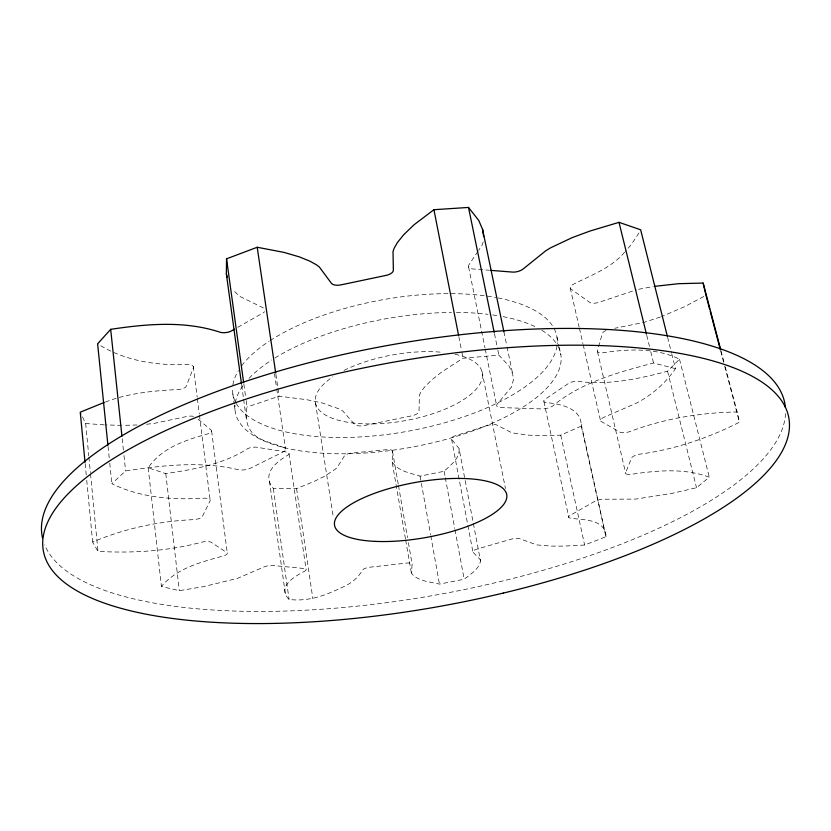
<?xml version="1.0" encoding="UTF-8"?>
<svg xmlns="http://www.w3.org/2000/svg" width="831" height="831" viewBox="0 0 831 831"><rect width="100%" height="100%" fill="white"/><g stroke="black" fill="none" stroke-linecap="round" stroke-linejoin="round"><path stroke-width="0.62" stroke-dasharray="4.16 3.12" d="M606.017 330.458A7.656 3.044 -13.6 0 0 602.257 333.917L597.489 350.204A7.469 2.909 -13.4 0 0 602.693 352.791C628.246 348.968 655.638 347.493 679.519 359.21L667.563 371.208C638.208 379.019 607.804 385.522 577.275 381.284A7.126 2.67 -12.7 0 0 567.646 384.026L545.759 398.807A6.98 2.576 -12.3 0 0 545.676 402.536C559.627 403.876 581.596 407.626 581.295 426.106L560.748 435.164L540.545 435.631L528.319 435.122L513.807 433.128L510.805 432.265L496.73 424.973A6.773 2.451 -11.3 0 0 487.683 425.514L456.261 435.475A6.721 2.42 -10.8 0 0 451.576 439.267L459.055 448.511L480.526 561.06C478.791 569.464 470.439 574.283 464.176 579.238L439.454 584.11C430.011 581.752 417.983 581.357 411.418 573.297L412.134 564.228A6.887 1.994 -9.8 0 0 405.507 563.2L371.125 567.064A6.928 2.015 -9.4 0 0 362.742 569.796C357.901 578.272 350.318 584.131 341.354 587.694C324.942 595.723 307.678 601.789 289.084 599.442C276.318 586.489 295.296 576.07 305.164 570.949A7.105 2.098 -8.6 0 0 302.692 568.383L274.033 565.589A7.23 2.171 -8.3 0 0 263.874 566.991L237.354 578.418L203.418 586.655L179.299 590.685L161.401 586.457C176.91 568.082 201.362 561.964 223.497 555.908A7.572 2.348 -7.7 0 0 226.354 552.335L211.77 542.674A7.759 2.462 -7.4 0 0 202.286 542.041C168.309 551.182 133.002 553.301 97.996 551.4L92.625 542.041C124.806 528.443 159.282 521.047 194.174 519.614A8.175 2.732 -7.2 0 0 202.608 516.041L209.879 501.176A8.372 2.867 -7.2 0 0 204.447 498.153C173.014 500.127 140.501 497.8 111.832 483.684L125.606 470.959C163.094 465.215 201.673 460.862 239.079 469.879A8.726 3.147 -7.7 0 0 251.149 467.811L282.166 452.49A8.85 3.262 -8.2 0 0 283.838 447.68C271.841 442.071 255.252 441.147 248.885 427.622C244.023 418.263 248.521 407.876 245.799 398.122M480.526 561.06L480.245 559.668L472.943 552.179A6.918 2.005 -10.7 0 1 477.867 548.844L510.359 539.423A6.97 2.036 -11 0 1 519.635 538.665L536.774 544.918L551.514 546.112L563.979 546.112L584.619 545.032L605.976 536.753L581.264 424.371M405.435 538.768L392.159 462.067L392.512 451.254A6.7 2.4 -9.8 0 0 385.989 449.758L352.489 453.009A6.731 2.42 -9.3 0 0 344.387 455.939L337.147 467.489L335.142 469.359L324.09 476.506L314.014 481.492L296.574 488.607L273.316 488.472C261.318 473.888 275.809 462.192 288.118 455.024A6.897 2.524 -8.3 0 0 285.625 451.856L257.548 447.39A7.022 2.597 -7.8 0 0 247.669 448.657C223.144 464.425 194.08 469.39 165.785 473.587L148.209 467.822C161.64 447.722 185.874 439.942 207.947 433.844A7.344 2.815 -7 0 0 210.638 429.7L197.124 418.419M483.175 241.946L482.115 245.187L478.656 250.339M638.956 232.992L631.196 244.73L625.421 251.315M477.96 251.367L468.964 264.767A8.601 3.937 -12.1 0 0 474.002 269.057L489.48 270.272M671.697 353.642L675.468 368.652C665.558 383.184 651.888 395.047 636.317 403.191L604.303 417.1A8.507 2.971 -12.9 0 0 601.789 421.805L619.396 431.86A8.32 2.825 -13 0 0 629.534 431.715C663.917 418.647 700.46 412.602 737.139 411.968L739.455 422.221C708.022 438.207 674.294 449.509 639.278 454.245A7.905 2.555 -12.9 0 0 631.373 458.421L625.785 472.34A7.708 2.431 -12.7 0 0 630.999 474.345C656.874 470.523 684.204 467.811 709.3 477.202L696.523 487.714L671.999 493.385L635.715 499.099L603.753 499.223A7.334 2.223 -12.1 0 0 593.791 501.851L570.804 515.033A7.188 2.15 -11.8 0 0 570.565 518.17C582.469 520.071 604.033 518.627 606.007 535.299M624.59 252.25C611.304 267.914 591.568 275.051 573.785 284.077A8.217 3.521 -13.6 0 0 571.562 289.52L589.231 302.058A8.04 3.366 -13.8 0 0 599.12 302.266L636.338 289.853M392.159 462.067C398.039 471.26 410.4 473.068 420.07 476.142L444.118 471.291C450.402 465.246 460.166 458.317 459.055 448.511M675.468 368.652L653.54 363.002C618.16 372.371 581.461 382.094 552.698 406.037A8.819 3.231 -12.2 0 1 540.628 408.894L502.236 407.616A8.923 3.324 -11.6 0 1 497.208 404.126L511.501 386.997L513.454 379.642L512.592 373.493L508.977 365.983L498.891 355.159L463.064 358.234L441.905 371.831L430.863 380.712L424.122 387.61L420.642 392.461L419.354 395.307L419.053 411.345A9.016 3.417 -10.2 0 1 410.182 416.154L365.775 425.233A9.006 3.407 -9.5 0 1 354.744 424.485L342.777 411.013L339.609 409.091L322.438 403.014L306.691 399.68L279.091 396.179L247.036 407.065M703.795 296.501L684.723 306.618L661.59 316.559M237.791 327.31L261.942 313.547A8.539 3.864 -7.6 0 0 264.58 311.667M660.396 317.026L643.61 322.459L614.784 328.276M105.371 402.048C128.68 393.021 153.652 390.726 178.405 389.531A7.905 3.251 -6.4 0 0 186.518 385.626L193.187 368.289A8.092 3.407 -6.5 0 0 187.816 364.497C156.571 365.837 124.39 360.914 97.622 343.826M638.655 289.261L653.228 286.56M146.578 424.277L154.41 423.332L186.913 416.487A7.521 2.94 -6.7 0 1 194.184 416.497M137.053 424.984L122.936 425.358M121.679 425.347L105.475 424.932M104.249 424.849L85.666 423.53L80.794 413.319M263.417 307.937L239.567 296.293L232.69 289.604M720.965 350.64L723.936 361.901M725.255 366.907L737.139 411.968M720.747 351.264L724.362 364.965M724.684 366.201L739.455 422.221M679.519 359.21L709.3 477.202M667.625 337.376L671.386 352.396M667.563 371.208L696.523 487.714M646.757 335.371L649.53 346.672M650.766 351.7L653.54 363.002M597.52 351.742L625.743 473.639M570.232 288.014L579.155 327.154M579.446 328.411L582.905 343.556M583.196 344.823L600.481 420.569M581.295 426.106L605.976 536.753M556.978 337.199L558.91 345.925M559.19 347.161L560.852 354.64M560.748 435.164L584.619 545.032M543.941 401.685L568.82 517.505M503.908 331.787L506.796 345.686M507.066 346.953L512.592 373.493M494.476 333.698L497.592 348.843M497.852 350.111L498.891 355.159M468.591 266.896L484.972 347.805M485.221 349.072L496.741 405.954M482.032 371.613L505.456 488.524M458.837 336.648L461.569 350.609M461.818 351.887L463.064 358.234M451.576 439.267L467.656 524.268M467.895 525.535L472.943 552.179M444.118 471.291L445.063 476.371M445.291 477.638L454.734 528.433M454.973 529.711L464.176 579.238M420.07 476.142L430.562 534.572M430.79 535.839L439.454 584.11M392.512 451.254L398.246 484.265M398.465 485.533L407.502 537.574M408.385 542.653L412.134 564.228M405.663 540.046L411.418 573.297M315.489 403.004L333.428 517.993M296.574 488.607L312.861 598.756M289.043 453.643L306.14 569.754M275.892 374.355L277.772 387.194M277.959 388.472L279.091 396.179M274.49 373.576L276.557 387.651M276.744 388.929L285.552 449.041M273.316 488.472L289.084 599.442M269.431 481.139L285.303 593.438M243.847 384.067L245.623 396.844M241.696 385.366L243.462 398.174M243.639 399.451L246.464 419.946M232.857 393.925L234.217 404.053M234.394 405.32L235.246 411.646M211.604 431.009L227.31 553.415M193.322 366.502L197.186 397.228M197.352 398.506L199.284 413.869M199.45 415.157L210.077 499.66M165.785 473.587L179.299 590.685M148.209 467.822L161.401 586.457M122.209 438.768L123.435 450.36M123.975 455.513L125.606 470.959M108.051 446.476L109.225 458.016M109.744 463.147L111.832 483.684M85.666 423.53L88.782 455.814M88.907 457.112L90.402 472.61M90.527 473.899L97.996 551.4M85.157 463.615L86.258 475.187M86.746 480.328L92.625 542.041M554.173 328.723A164.528 66.937 -10.1 0 1 557.237 343.816M556.967 346.049A164.528 66.937 -10.1 0 1 405.466 431.673A164.528 66.937 -10.1 0 1 235.609 402.308M235.121 401.29A164.528 66.937 -10.1 0 1 232.607 387.236M232.877 384.94A164.528 66.937 -10.1 0 1 238.372 370.657M241.676 365.754A164.528 66.937 -10.1 0 1 269.047 341.312M270.085 340.637A164.528 66.937 -10.1 0 1 495.775 297.488M497.998 297.914A164.528 66.937 -10.1 0 1 553.623 327.705M558.079 346.35A165.286 65.493 -10.1 0 1 411.002 447.317A165.286 65.493 -10.1 0 1 235.017 405.102M235.308 402.848A165.286 65.493 -10.1 0 1 244.2 384.026M249.03 378.375A165.286 65.493 -10.1 0 1 271.779 359.968M274.947 357.964A165.286 65.493 -10.1 0 1 451.534 312.435M456.416 312.425A165.286 65.493 -10.1 0 1 487.963 314.315M492.721 314.928A165.286 65.493 -10.1 0 1 498.496 315.822M503.119 316.653A165.286 65.493 -10.1 0 1 536.608 327.393M541.833 330.291A165.286 65.493 -10.1 0 1 557.539 345.353M454.993 354.245A84.762 33.469 -10.1 0 1 462.275 400.428A84.762 33.469 -10.1 0 1 345.852 421.951A84.762 33.469 -10.1 0 1 332.899 376.817M344.065 370.377A84.762 33.469 -10.1 0 1 442.985 352.375M785.513 413.547A377.232 127.07 -10.1 0 1 500.989 581.388L481.897 585.813A377.232 127.07 -10.1 0 1 44.645 544.804"/><path stroke-width="1.25" d="M503.908 331.787L482.582 229.398L478.76 220.464L468.507 207.438L433.927 209.703L413.973 224.827L403.627 234.809L397.353 242.642L394.164 248.199L393.021 251.481L393.354 270.304A8.684 4.041 -10.2 0 1 384.93 275.632L342.154 284.628A8.674 4.03 -9.3 0 1 331.434 283.329L319.353 267.042L316.227 264.674L309.849 261.152L299.378 256.893L284.036 252.395L257.215 247.264L226.541 258.825L226.354 273.918L241.52 384.078M234.498 329.19L232.306 330.437A8.414 3.729 -7.1 0 1 220.651 332.41C185.012 320.496 147.108 323.872 110.679 329.336L97.622 343.826L107.916 445.187M104.228 402.433L80.254 412.186L85.032 462.327M667.314 336.129L640.649 229.782L619.022 222.344L589.979 231.039L572.133 237.656L550.496 247.867L545.832 250.723L523.011 269.088A8.507 3.823 -12.7 0 1 511.397 271.997L490.768 270.376M654.454 286.373L678.553 283.693L703.14 283.059L720.633 349.394M226.354 273.918L227.32 277.325M705.976 295.244L709.591 308.945M710.245 311.428L720.425 350.017M619.022 222.344L646.445 334.114M703.14 283.059L705.696 294.029M468.507 207.438L494.216 332.431M433.927 209.703L458.587 335.381M482.582 229.398L483.684 236.627M257.215 247.264L275.705 373.067M226.541 258.825L243.67 382.79M110.679 329.336L121.939 436.202M42.474 537.844A377.232 127.07 -10.1 0 1 394.039 344.335A377.232 127.07 -10.1 0 1 785.388 407.46M503.264 593.095L484.12 597.499A378.614 124.266 -10.1 0 1 61.993 500.48A378.614 124.266 -10.1 0 1 691.361 355.637A378.614 124.266 -10.1 0 1 503.264 593.095M374.916 541.365A87.442 28.025 -10.1 0 0 506.817 497.26A87.442 28.025 -10.1 0 0 380.193 491.329A87.442 28.025 -10.1 0 0 374.916 541.365"/></g></svg>
